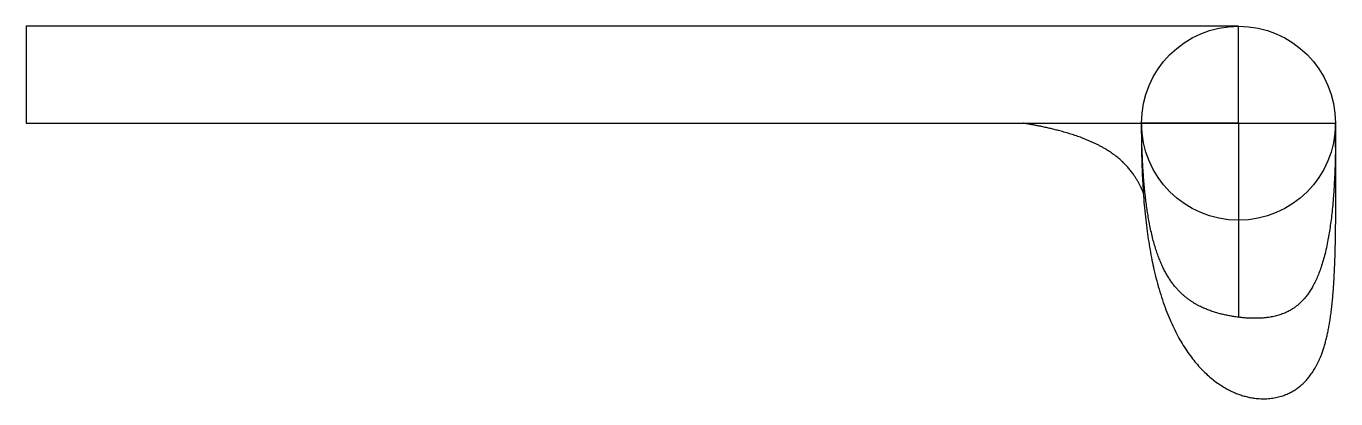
# Model space of a CAD drawing. Header units: millimetres. Extents: x -127.3 to -73.3, y -5.9 to 9.4.
import ezdxf

# ---------------------------------------------------------------- set-up
doc = ezdxf.new("R2010")
doc.units = ezdxf.units.MM
doc.layers.get('0').update_dxf_attribs({"linetype": 'CONTINUOUS'})

msp = doc.modelspace()

# ---------------------------------------------------------------- linework, layer by layer
for p, q in [((-77.311, 9.428), (-127.311, 9.428)), ((-127.311, 9.428), (-127.311, 5.428)), ((-77.311, 5.428), (-77.311, 9.428)), ((-127.311, 5.428), (-77.311, 5.428)), ((-77.311, 5.428), (-81.311, 5.428)), ((-77.311, 5.428), (-73.311, 5.428)), ((-77.311, 5.428), (-77.311, -2.572))]:
    msp.add_line(p, q)
msp.add_circle((-77.311, 5.428), 4)
for points in [[(-81.24, 2.575), (-81.343, 2.823), (-81.578, 3.281), (-82.013, 3.85), (-82.735, 4.406), (-83.796, 4.876), (-84.722, 5.142), (-85.446, 5.3), (-85.941, 5.388), (-86.191, 5.428)], [(-81.311, 5.428), (-81.326, 4.235), (-81.273, 2.028), (-80.948, -0.748), (-80.071, -3.431), (-78.511, -5.339), (-76.824, -6.093), (-75.326, -5.962), (-74.243, -5.135), (-73.61, -3.671), (-73.337, -1.529), (-73.291, 0.807), (-73.294, 2.956), (-73.304, 4.573), (-73.311, 5.428)], [(-73.311, 5.428), (-73.303, 4.472), (-73.332, 2.73), (-73.504, 0.628), (-73.981, -1.225), (-74.908, -2.337), (-76.058, -2.682), (-77.314, -2.627), (-78.558, -2.364), (-79.68, -1.782), (-80.582, -0.589), (-81.059, 1.149), (-81.252, 3.041), (-81.304, 4.585), (-81.311, 5.428)]]:
    msp.add_open_spline(points, degree=5)

doc.saveas('drawing.dxf')
